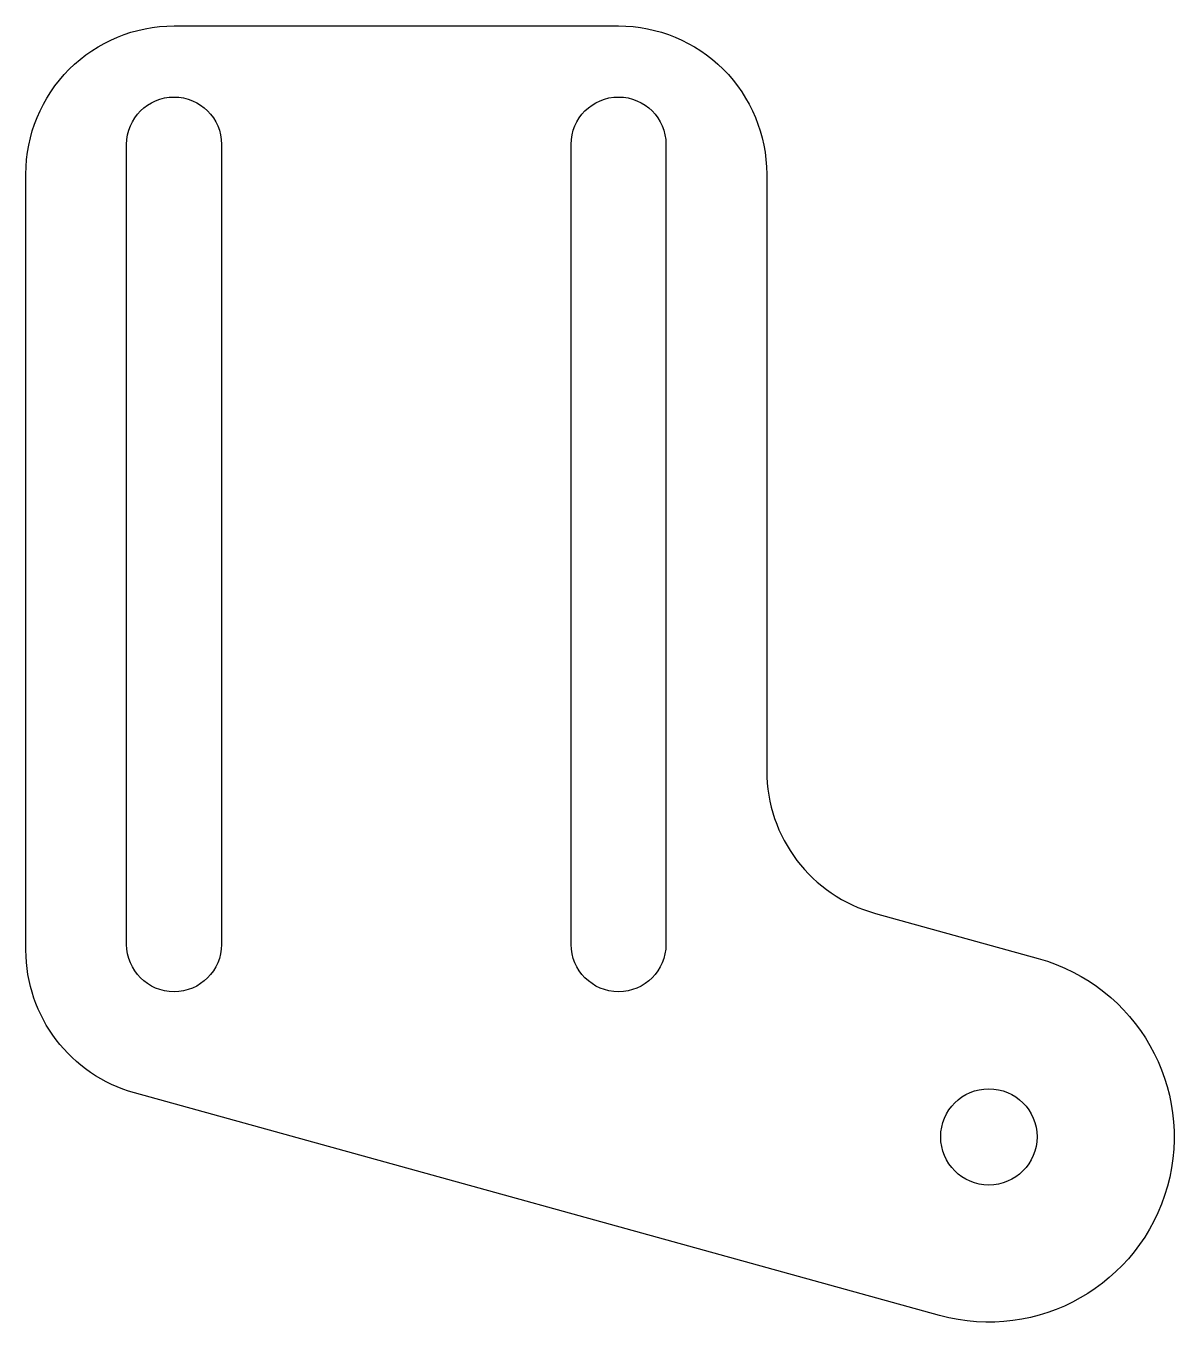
# Model space of a CAD drawing. Extents: x -65 to 12.5, y -12.5 to 75.
import ezdxf

# ---------------------------------------------------------------- set-up
doc = ezdxf.new("R2010")
doc.units = 0

msp = doc.modelspace()

# ---------------------------------------------------------------- linework, layer by layer
at = {"layer": '1'}
for points in [[(3.331, 12.048, -1), (-3.331, -12.048), (-57.664, 2.972, -0.337251), (-65, 12.611), (-65, 65, -0.414214), (-55, 75), (-25, 75, -0.414214), (-15, 65), (-15, 24.726, 0.337251), (-7.664, 15.088)], [(-51.8, 67), (-51.8, 13, -1), (-58.2, 13), (-58.2, 67, -1)], [(-21.8, 67), (-21.8, 13, -1), (-28.2, 13), (-28.2, 67, -1)]]:
    msp.add_lwpolyline(points, format="xyb", close=True, dxfattribs=at)
msp.add_circle((0, 0), 3.25, dxfattribs=at)

doc.saveas('drawing.dxf')
